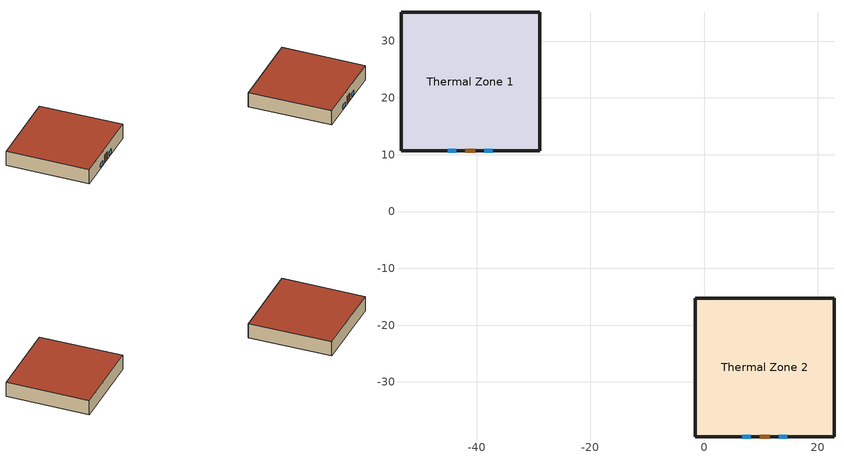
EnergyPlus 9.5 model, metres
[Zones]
Thermal Zone 1
 floor ground (ExtSlabCarpet 4in ClimateZone 1-8): -28.96,35.05 -28.96,10.67 -53.34,10.67 -53.34,35.05 z0
 wall outside (ASHRAE 189.1-2009 ExtWall Mass ClimateZone 5): -28.96,10.67 -28.96,35.05 -53.34,35.05 -53.34,10.67 -28.96,10.67 z0:4.57
 window (ASHRAE 189.1-2009 ExtWindow ClimateZone 4-5): -38.71,10.67 -37.19,10.67 / -45.11,10.67 -43.59,10.67 z0.3:1.52
 door (Exterior Door): -42.06,10.67 -40.23,10.67 z0:2.44
 roof outside (ASHRAE 189.1-2009 ExtRoof IEAD ClimateZone 2-5): -28.96,10.67 -28.96,35.05 -53.34,35.05 -53.34,10.67 z4.57
Thermal Zone 2
 floor ground (ExtSlabCarpet 4in ClimateZone 1-8): 22.86,-15.24 22.86,-39.62 -1.52,-39.62 -1.52,-15.24 z0
 wall outside (ASHRAE 189.1-2009 ExtWall Mass ClimateZone 5): -1.52,-15.24 -1.52,-39.62 22.86,-39.62 22.86,-15.24 -1.52,-15.24 z0:4.57
 window (ASHRAE 189.1-2009 ExtWindow ClimateZone 4-5): 6.71,-39.62 8.23,-39.62 / 13.11,-39.62 14.63,-39.62 z0.3:1.52
 door (Exterior Door): 9.75,-39.62 11.58,-39.62 z0:2.44
 roof outside (ASHRAE 189.1-2009 ExtRoof IEAD ClimateZone 2-5): 22.86,-39.62 22.86,-15.24 -1.52,-15.24 -1.52,-39.62 z4.57
[Building]
Building 1: North Axis {deg}=0; Terrain=Suburbs; Loads Convergence Tolerance Value {W}=.04; Temperature Convergence Tolerance Value {deltaC}=.4; Solar Distribution=FullExterior; Maximum Number of Warmup Days=25; Minimum Number of Warmup Days=1
[Site:Location]
Chicago Ohare Intl Ap: Latitude {deg}=41.98; Longitude {deg}=-87.92; Time Zone {hr}=-6; Elevation {m}=201
[Site:GroundTemperature:BuildingSurface]
18, 18, 18, 18, 18, 18, 18, 18, 18, 18, 18, 18
[Material] Thermal Absorptance=0.9
Name | Roughness | Thickness {m} | Conductivity {W/m-K} | Density {kg/m3} | Specific Heat {J/kg-K} | Solar Absorptance | Visible Absorptance
1/2IN Gypsum | Smooth | 0.0127 | 0.16 | 784.9 | 830 | 0.4 | 0.4
1IN Stucco | Smooth | 0.0253 | 0.6918 | 1858 | 837 | 0.92 | 0.92
8IN Concrete HW | MediumRough | 0.2033 | 1.7296 | 2243 | 837 | 0.65 | 0.65
F08 Metal surface | Smooth | 0.0008 | 45.28 | 7824 | 500 | 0.7 | 0.7
I01 25mm insulation board | MediumRough | 0.0254 | 0.03 | 43 | 1210 | 0.6 | 0.6
MAT-CC05 4 HW CONCRETE | Rough | 0.1016 | 1.311 | 2240 | 836.8 | 0.85 | 0.85
Metal Decking | MediumSmooth | 0.0015 | 45.006 | 7680 | 418.4 | 0.6 | 0.6
Roof Insulation [21] | MediumRough | 0.2105 | 0.049 | 265 | 836.8 | 0.7 | 0.7
Roof Membrane | VeryRough | 0.0095 | 0.16 | 1121.29 | 1460 | 0.7 | 0.7
Wall Insulation [40] | MediumRough | 0.0794 | 0.0432 | 91 | 837 | 0.5 | 0.5
[Material:NoMass]
CP02 CARPET PAD: Roughness=Smooth; Thermal Resistance {m2-K/W}=0.1; Thermal Absorptance=0.9; Solar Absorptance=0.8; Visible Absorptance=0.8
[WindowMaterial:Glazing]
Theoretical Glass [207]: Optical Data Type=SpectralAverage; Thickness {m}=0.003; Solar Transmittance at Normal Incidence=0.3311; Front Side Solar Reflectance at Normal Incidence=0.6189; Back Side Solar Reflectance at Normal Incidence=0; Visible Transmittance at Normal Incidence=0.44; Front Side Visible Reflectance at Normal Incidence=0.51; Back Side Visible Reflectance at Normal Incidence=0; Infrared Transmittance at Normal Incidence=0; Front Side Infrared Hemispherical Emissivity=0.9; Back Side Infrared Hemispherical Emissivity=0.9; Conductivity {W/m-K}=0.0133; Dirt Correction Factor for Solar and Visible Transmittance=1; Solar Diffusing=No
[Construction]
ASHRAE 189.1-2009 ExtRoof IEAD ClimateZone 2-5: Roof Membrane, Roof Insulation [21], Metal Decking
ASHRAE 189.1-2009 ExtWall Mass ClimateZone 5: 1IN Stucco, 8IN Concrete HW, Wall Insulation [40], 1/2IN Gypsum
ASHRAE 189.1-2009 ExtWindow ClimateZone 4-5: Theoretical Glass [207]
Exterior Door: F08 Metal surface, I01 25mm insulation board
ExtSlabCarpet 4in ClimateZone 1-8: MAT-CC05 4 HW CONCRETE, CP02 CARPET PAD
[Zone] Type=1; Multiplier=1
Thermal Zone 1; Thermal Zone 2
